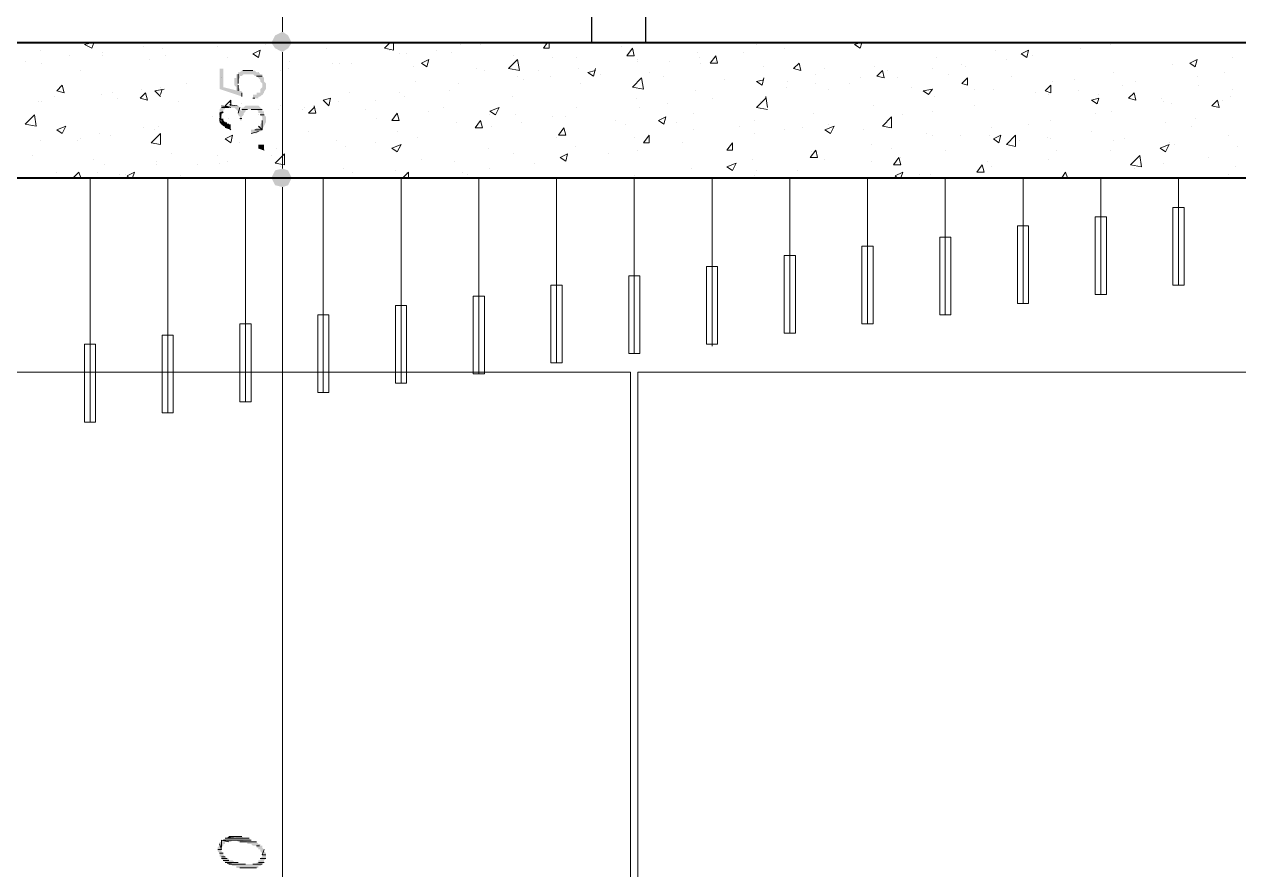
# Model space of a CAD drawing. Header units: millimetres. Extents: x 182 to 575, y -105 to 95.
# Drawn here: x 287.187 to 290.311, y 71.578 to 73.754 of the extents above; entities that cross this region are included whole.
import ezdxf

# ---------------------------------------------------------------- set-up
doc = ezdxf.new("R2010")
doc.units = ezdxf.units.MM
doc.header["$MEASUREMENT"] = 0
doc.layers.add('PDF_Geometry', color=7, linetype='Continuous')
doc.layers.add('PDF_Solid Fills', color=7, linetype='Continuous')

msp = doc.modelspace()

# ---------------------------------------------------------------- hatches: boundary and pattern name
at = {"layer": 'PDF_Solid Fills', "transparency": 33554559}
for points in [[(287.8326, 73.692), (287.8516, 73.6824), (287.8659, 73.692), (287.8754, 73.7062), (287.8659, 73.7253), (287.8516, 73.7348), (287.8326, 73.7253), (287.8231, 73.7062)], [(287.7326, 73.5836), (287.6992, 73.592), (287.6992, 73.6396), (287.6897, 73.6396), (287.6897, 73.5872), (287.7469, 73.5681), (287.7469, 73.5824), (287.7421, 73.5824), (287.7421, 73.5872), (287.7373, 73.592), (287.7373, 73.611), (287.7421, 73.6158), (287.7421, 73.6205), (287.7469, 73.6205), (287.7516, 73.6253), (287.7754, 73.6253), (287.7802, 73.6205), (287.785, 73.6205), (287.7897, 73.6158), (287.7945, 73.611), (287.7945, 73.6062), (287.7993, 73.6015), (287.7993, 73.592), (287.7945, 73.5872), (287.7945, 73.5777), (287.785, 73.5777), (287.785, 73.5729), (287.7754, 73.5729), (287.7754, 73.5634), (287.7897, 73.5634), (287.7897, 73.567), (287.7945, 73.5681), (287.7993, 73.5729), (287.804, 73.5777), (287.804, 73.5801), (287.8088, 73.5872), (287.8088, 73.6015), (287.804, 73.6062), (287.804, 73.6158), (287.7993, 73.6205), (287.7993, 73.6253), (287.7945, 73.6253), (287.7897, 73.6301), (287.785, 73.6301), (287.7802, 73.6348), (287.7469, 73.6348), (287.7421, 73.6301), (287.7373, 73.6301), (287.7373, 73.6253), (287.7326, 73.6253), (287.7326, 73.6158), (287.7278, 73.6158), (287.7278, 73.5967), (287.7326, 73.592)], [(287.7516, 73.5237), (287.7564, 73.5301), (287.7564, 73.5332), (287.7612, 73.5348), (287.7802, 73.5348), (287.7866, 73.5332), (287.7897, 73.5301), (287.7897, 73.5253), (287.7945, 73.5253), (287.7945, 73.5205), (287.7993, 73.5158), (287.7993, 73.5015), (287.7945, 73.4967), (287.7945, 73.492), (287.7897, 73.492), (287.7897, 73.4872), (287.785, 73.4872), (287.7802, 73.4824), (287.7707, 73.4824), (287.7707, 73.4729), (287.785, 73.4729), (287.7885, 73.4765), (287.7945, 73.4777), (287.7945, 73.4808), (287.7993, 73.4824), (287.804, 73.492), (287.8088, 73.5015), (287.8088, 73.5158), (287.804, 73.5205), (287.804, 73.5301), (287.7993, 73.5301), (287.7993, 73.5348), (287.7945, 73.5396), (287.7897, 73.5443), (287.7564, 73.5443), (287.7516, 73.5396), (287.7469, 73.5396), (287.7469, 73.5301), (287.7421, 73.5348), (287.7421, 73.5396), (287.7373, 73.5443), (287.6945, 73.5443), (287.6945, 73.5396), (287.6897, 73.5348), (287.6897, 73.5253), (287.6992, 73.5301), (287.6992, 73.5348), (287.704, 73.5348), (287.704, 73.5396), (287.7278, 73.5396), (287.7373, 73.5301), (287.7373, 73.5205), (287.7421, 73.5158), (287.7421, 73.5062), (287.7469, 73.5062), (287.7469, 73.5158), (287.7516, 73.5205)], [(287.7897, 73.4348), (287.804, 73.4301), (287.804, 73.4443), (287.7897, 73.4443)], [(287.8326, 73.3396), (287.8516, 73.3348), (287.8659, 73.3396), (287.8754, 73.3586), (287.8659, 73.3777), (287.8516, 73.3824), (287.8326, 73.3777), (287.8231, 73.3586)], [(287.6945, 71.6253), (287.6945, 71.6348), (287.6992, 71.6396), (287.6992, 71.6443), (287.704, 71.6443), (287.704, 71.6491), (287.7183, 71.6491), (287.7231, 71.6539), (287.7707, 71.6539), (287.7659, 71.6586), (287.7516, 71.6586), (287.7469, 71.6634), (287.7088, 71.6586), (287.704, 71.6586), (287.6992, 71.6539), (287.6945, 71.6539), (287.6945, 71.6491), (287.6897, 71.6491), (287.6897, 71.6396), (287.685, 71.6348), (287.685, 71.6253), (287.6897, 71.6205), (287.6897, 71.611), (287.6945, 71.611), (287.6945, 71.6062), (287.6992, 71.6015), (287.704, 71.5967), (287.7278, 71.5967), (287.7231, 71.6015), (287.7135, 71.6015), (287.7135, 71.6062), (287.7088, 71.6062), (287.704, 71.611), (287.6992, 71.6158), (287.6992, 71.6205)], [(287.8088, 71.6205), (287.804, 71.6253), (287.804, 71.6301), (287.7993, 71.6348), (287.7993, 71.6396), (287.7945, 71.6396), (287.7945, 71.6443), (287.7897, 71.6443), (287.785, 71.6491), (287.7802, 71.6491), (287.7326, 71.6539), (287.7373, 71.6491), (287.7612, 71.6491), (287.7612, 71.6443), (287.7707, 71.6443), (287.7754, 71.6396), (287.785, 71.6396), (287.785, 71.6348), (287.7897, 71.6348), (287.7897, 71.6301), (287.7945, 71.6301), (287.7945, 71.6253), (287.7993, 71.6205), (287.7993, 71.611), (287.7945, 71.6062), (287.7945, 71.6015), (287.7897, 71.6015), (287.7897, 71.5967), (287.785, 71.5967), (287.785, 71.592), (287.7183, 71.592), (287.7231, 71.5872), (287.7326, 71.5872), (287.7326, 71.5824), (287.7897, 71.5824), (287.7897, 71.5872), (287.7945, 71.5872), (287.7993, 71.592), (287.804, 71.5967), (287.804, 71.6015), (287.8088, 71.6062)]]:
    msp.add_hatch(color=256, dxfattribs=at).paths.add_polyline_path(points)
h = msp.add_hatch(color=256, dxfattribs=at)
h.paths.add_polyline_path([(287.7421, 73.6301), (287.7897, 73.6301), (287.7421, 73.6301)], flags=0)
h.paths.add_polyline_path([(287.7897, 73.6301), (287.7421, 73.6301), (287.7897, 73.6301)], flags=0)
h.paths.add_polyline_path([(287.7373, 73.6301), (287.7945, 73.6253), (287.7373, 73.6301)], flags=0)
h = msp.add_hatch(color=256, dxfattribs=at)
h.paths.add_polyline_path([(287.7278, 73.6062), (287.7278, 73.6015), (287.7278, 73.6062)], flags=0)
h.paths.add_polyline_path([(287.7278, 73.5967), (287.7278, 73.611), (287.7278, 73.5967)], flags=0)
h.paths.add_polyline_path([(287.7326, 73.592), (287.7326, 73.6158), (287.7326, 73.592)], flags=0)
h = msp.add_hatch(color=256, dxfattribs=at)
h.paths.add_polyline_path([(287.6897, 73.5158), (287.6897, 73.5015), (287.6945, 73.4967)])
h.paths.add_polyline_path([(287.7183, 73.4824), (287.7183, 73.4967), (287.7088, 73.4967), (287.7088, 73.5015), (287.704, 73.5015), (287.6992, 73.5062), (287.6992, 73.511), (287.6945, 73.511), (287.6945, 73.4967), (287.6992, 73.492), (287.704, 73.4896), (287.704, 73.4872)])

# ---------------------------------------------------------------- linework, layer by layer
at = {"layer": 'PDF_Geometry', "lineweight": 25}
msp.add_lwpolyline([(288.785, 76.6062), (288.785, 73.7062), (288.6469, 73.7062), (288.6469, 76.6062)], dxfattribs=at)
at = {"layer": 'PDF_Geometry', "lineweight": 13}
for points in [[(287.8516, 73.7348), (287.8516, 73.7586), (287.8516, 76.3586), (287.8516, 76.3824)], [(287.8516, 73.3824), (287.8516, 73.4062), (287.8516, 73.6586), (287.8516, 73.6824)], [(287.7635, 73.6348), (287.7612, 73.6348), (287.7659, 73.6348), (287.7492, 73.6348)], [(287.7754, 73.6348), (287.7516, 73.6348), (287.7754, 73.6348)], [(287.7564, 73.6348), (287.7707, 73.6348), (287.7564, 73.6348)], [(287.7373, 73.611), (287.7373, 73.6253), (287.7373, 73.611)], [(287.785, 73.6205), (287.7993, 73.6205), (287.785, 73.6205)], [(287.7993, 73.6205), (287.785, 73.6205), (287.7993, 73.6205)], [(287.7183, 73.5396), (287.6945, 73.5443), (287.7183, 73.5396)], [(287.6945, 73.5396), (287.7135, 73.5396), (287.6945, 73.5396)], [(287.7159, 73.5539), (287.7183, 73.5515), (287.7183, 73.5491), (287.7183, 73.5491), (287.7159, 73.5467), (287.735, 73.5443)], [(287.7373, 73.5253), (287.7421, 73.5396), (287.7373, 73.5253)], [(287.6897, 73.5253), (287.6945, 73.5253), (287.6897, 73.5253)], [(287.6945, 73.5205), (287.6897, 73.5205), (287.6945, 73.5205)], [(287.7469, 73.511), (287.7421, 73.511), (287.7469, 73.511)], [(287.7945, 73.5205), (287.804, 73.5205), (287.7945, 73.5205)], [(287.7135, 73.4967), (287.6945, 73.4967), (287.7135, 73.4967)], [(287.7993, 73.4824), (287.7802, 73.4824), (287.7993, 73.4824)], [(287.804, 73.4301), (287.7897, 73.4348), (287.804, 73.4301)], [(280.704, 73.3586), (293.1516, 73.3586)], [(287.3564, 73.3586), (287.3564, 72.7301)], [(287.5564, 73.3586), (287.5564, 72.7539)], [(287.7564, 73.3586), (287.7564, 72.7824)], [(287.9802, 73.3586), (287.7612, 73.3586), (288.0802, 73.3586)], [(287.9564, 73.3586), (287.9564, 72.8062)], [(288.1564, 73.3586), (288.1564, 72.8301)], [(288.3564, 73.3586), (288.3564, 72.8539)], [(288.5564, 73.3586), (288.5564, 72.8824)], [(288.7564, 73.3586), (288.7564, 72.9062)], [(288.9564, 73.3586), (288.9564, 72.9253)], [(289.1564, 73.3586), (289.1564, 72.9586)], [(289.3564, 73.3586), (289.3564, 72.9824)], [(289.5564, 73.3586), (289.5564, 73.0062)], [(289.7564, 73.3586), (289.7564, 73.0348)], [(289.9564, 73.3586), (289.9564, 73.0586)], [(290.1564, 73.3586), (290.1564, 73.0824)], [(287.8516, 69.6824), (287.8516, 69.7062), (287.8516, 73.3062), (287.8516, 73.3348)], [(287.7302, 71.6634), (287.7278, 71.6634), (287.7278, 71.6634), (287.7326, 71.6634), (287.7112, 71.661)], [(287.7469, 71.6634), (287.7135, 71.6634), (287.7469, 71.6634)], [(287.685, 71.6301), (287.6945, 71.6301), (287.685, 71.6301)], [(287.7135, 71.6491), (287.6945, 71.6539), (287.7135, 71.6491)], [(287.6945, 71.6348), (287.6945, 71.6539), (287.6945, 71.6348)], [(287.6992, 71.6539), (287.7707, 71.6539), (287.6992, 71.6539)], [(287.7659, 71.6586), (287.704, 71.6586), (287.7659, 71.6586)], [(287.7564, 71.6586), (287.7088, 71.6586), (287.7564, 71.6586)], [(287.7802, 71.6491), (287.7421, 71.6491), (287.7802, 71.6491)], [(287.7421, 71.6491), (287.7802, 71.6491), (287.7421, 71.6491)], [(287.785, 71.6396), (287.7873, 71.6396), (287.7921, 71.6396)], [(287.6897, 71.6205), (287.6992, 71.6205), (287.6897, 71.6205)], [(287.704, 71.611), (287.6945, 71.611), (287.704, 71.611)], [(287.6945, 71.6062), (287.7088, 71.6062), (287.6945, 71.6062)], [(287.7088, 71.6062), (287.6945, 71.6062), (287.7088, 71.6062)], [(287.6992, 71.6015), (287.7135, 71.6015), (287.6992, 71.6015)], [(287.7945, 71.6062), (287.8088, 71.6062), (287.7945, 71.6062)], [(287.704, 71.5967), (287.7278, 71.5967), (287.704, 71.5967)], [(287.7278, 71.5967), (287.704, 71.5967), (287.7278, 71.5967)], [(287.7445, 71.592), (287.7254, 71.592), (287.7088, 71.5943)], [(287.785, 71.5824), (287.7421, 71.5824), (287.785, 71.5824)], [(287.7421, 71.5824), (287.785, 71.5824), (287.7421, 71.5824)], [(287.7635, 71.5824), (287.7659, 71.5824), (287.754, 71.5824)], [(287.7707, 71.5824), (287.7564, 71.5824), (287.7707, 71.5824)], [(287.7564, 71.5824), (287.7707, 71.5824), (287.7564, 71.5824)], [(287.7993, 71.592), (287.7754, 71.592), (287.7993, 71.592)], [(287.7754, 71.592), (287.7993, 71.592), (287.7754, 71.592)], [(287.804, 71.5967), (287.7897, 71.5967), (287.804, 71.5967)], [(287.7897, 71.5967), (287.804, 71.5967), (287.7897, 71.5967)]]:
    msp.add_lwpolyline(points, dxfattribs=at)
at = {"layer": 'PDF_Geometry', "lineweight": 40}
for points in [[(292.9516, 73.3586), (293.404, 73.3586), (293.404, 73.7062), (280.6802, 73.7062), (280.304, 73.7062), (280.304, 73.3586), (280.6802, 73.3586), (280.7516, 73.3586)], [(281.4802, 73.3586), (292.2278, 73.3586)]]:
    msp.add_lwpolyline(points, dxfattribs=at)
at = {"layer": 'PDF_Geometry', "lineweight": 0}
for points in [[(287.3659, 73.7062), (287.3612, 73.692), (287.3421, 73.7015), (287.3612, 73.7062)], [(287.4945, 73.6967), (287.4945, 73.6967)], [(287.5421, 73.692), (287.5421, 73.692)], [(287.5659, 73.7062), (287.5659, 73.7062)], [(287.6469, 73.7062), (287.6469, 73.7062)], [(287.685, 73.6967), (287.685, 73.6967)], [(287.8088, 73.7015), (287.8088, 73.7015)], [(287.9659, 73.692), (287.9659, 73.692)], [(288.1373, 73.7062), (288.1373, 73.6872), (288.1135, 73.692), (288.1278, 73.7062)], [(288.3088, 73.7015), (288.3088, 73.7015)], [(288.3612, 73.7015), (288.3612, 73.7015)], [(288.5373, 73.7062), (288.5373, 73.692), (288.5231, 73.692), (288.5326, 73.7062)], [(288.7231, 73.6967), (288.7231, 73.6967)], [(289.0707, 73.7015), (289.0707, 73.7015)], [(289.1421, 73.692), (289.1421, 73.692)], [(289.3421, 73.7062), (289.3373, 73.692), (289.3231, 73.7015), (289.3373, 73.7062)], [(289.8373, 73.7062), (289.8373, 73.7062)], [(289.904, 73.692), (289.904, 73.692)], [(289.9564, 73.7062), (289.9564, 73.7062)], [(289.9802, 73.7015), (289.9802, 73.7015)], [(287.2278, 73.6872), (287.2278, 73.6872)], [(287.304, 73.6729), (287.304, 73.6729)], [(287.3897, 73.6824), (287.3897, 73.6824)], [(287.3897, 73.6729), (287.3897, 73.6729)], [(287.5088, 73.6634), (287.5088, 73.6634)], [(287.5516, 73.6729), (287.5516, 73.6729)], [(287.7088, 73.6681), (287.7088, 73.6681)], [(288.1278, 73.6872), (288.1278, 73.6872)], [(288.1516, 73.6777), (288.1516, 73.6777)], [(288.1707, 73.6777), (288.1707, 73.6777)], [(288.2469, 73.6872), (288.2469, 73.6872)], [(288.285, 73.6824), (288.285, 73.6824)], [(288.4469, 73.6729), (288.4469, 73.6729)], [(288.5469, 73.6681), (288.5469, 73.6681)], [(288.6088, 73.6681), (288.6088, 73.6681)], [(288.7659, 73.6634), (288.7659, 73.6634)], [(288.9183, 73.6824), (288.9183, 73.6824)], [(288.9231, 73.6681), (288.9231, 73.6681)], [(289.0373, 73.6824), (289.0373, 73.6824)], [(289.5326, 73.6681), (289.5326, 73.6681)], [(289.685, 73.6872), (289.685, 73.6872)], [(289.7135, 73.6634), (289.7135, 73.6634)], [(289.7802, 73.6729), (289.7802, 73.6729)], [(290.2945, 73.6681), (290.2945, 73.6681)], [(287.1897, 73.6586), (287.1897, 73.6586)], [(287.2326, 73.6539), (287.2326, 73.6539)], [(287.3326, 73.6348), (287.3326, 73.6348)], [(287.7897, 73.6301), (287.7897, 73.6301)], [(287.8469, 73.6348), (287.8469, 73.6348)], [(287.8659, 73.6396), (287.8659, 73.6396)], [(287.8707, 73.6586), (287.8707, 73.6586)], [(287.9802, 73.6539), (287.9802, 73.6539)], [(287.9993, 73.6539), (287.9993, 73.6539)], [(288.0278, 73.6539), (288.0278, 73.6539)], [(288.1897, 73.6443), (288.1897, 73.6443)], [(288.3516, 73.6396), (288.3516, 73.6396)], [(288.3707, 73.6348), (288.3707, 73.6348)], [(288.5088, 73.6348), (288.5088, 73.6348)], [(288.6135, 73.6396), (288.6135, 73.6396)], [(288.6564, 73.6396), (288.6516, 73.6205), (288.6373, 73.6301), (288.6564, 73.6348)], [(288.6564, 73.6348), (288.6564, 73.6348)], [(288.7659, 73.6586), (288.7659, 73.6586)], [(288.7945, 73.6301), (288.7945, 73.6301)], [(288.8469, 73.6586), (288.8469, 73.6586)], [(288.9278, 73.6539), (288.9278, 73.6539)], [(288.9659, 73.6586), (288.9659, 73.6586)], [(289.0897, 73.6443), (289.0897, 73.6443)], [(289.2469, 73.6396), (289.2469, 73.6396)], [(289.3754, 73.6443), (289.3754, 73.6443)], [(289.4088, 73.6348), (289.4088, 73.6348)], [(289.5231, 73.6396), (289.5231, 73.6396)], [(289.5993, 73.6491), (289.5993, 73.6491)], [(289.6088, 73.6443), (289.6088, 73.6443)], [(289.9897, 73.6301), (289.9897, 73.6301)], [(290.1421, 73.6491), (290.1421, 73.6491)], [(290.2754, 73.6301), (290.2754, 73.6301)], [(287.604, 73.6015), (287.604, 73.6015)], [(287.6945, 73.6158), (287.6945, 73.6158)], [(288.1945, 73.6062), (288.1945, 73.6062)], [(288.304, 73.6015), (288.304, 73.6015)], [(288.4564, 73.6205), (288.4564, 73.6205)], [(288.4707, 73.611), (288.4707, 73.611)], [(288.5421, 73.6205), (288.5421, 73.6205)], [(288.6183, 73.6015), (288.6183, 73.6015)], [(288.6707, 73.6253), (288.6707, 73.6253)], [(288.8326, 73.6205), (288.8326, 73.6205)], [(288.9897, 73.611), (288.9897, 73.611)], [(289.0897, 73.6158), (289.085, 73.5967), (289.0707, 73.6062), (289.0897, 73.611)], [(289.0707, 73.6062), (289.0707, 73.6062)], [(289.1516, 73.6062), (289.1516, 73.6062)], [(289.2231, 73.6253), (289.2231, 73.6253)], [(289.2231, 73.6015), (289.2231, 73.6015)], [(289.3088, 73.6015), (289.3088, 73.6015)], [(289.3373, 73.6158), (289.3373, 73.6158)], [(289.4326, 73.6158), (289.4326, 73.6158)], [(289.5659, 73.6253), (289.5659, 73.6253)], [(289.7278, 73.6205), (289.7278, 73.6205)], [(289.8326, 73.6062), (289.8326, 73.6062)], [(289.8897, 73.611), (289.8897, 73.611)], [(290.0469, 73.6062), (290.0469, 73.6062)], [(290.204, 73.6205), (290.204, 73.6205)], [(287.2659, 73.5681), (287.2659, 73.5681)], [(287.385, 73.5729), (287.385, 73.5729)], [(287.4135, 73.5777), (287.4135, 73.5777)], [(287.4897, 73.5872), (287.4897, 73.5872)], [(287.5373, 73.5681), (287.5231, 73.5824), (287.5469, 73.5872)], [(287.5373, 73.592), (287.5373, 73.592)], [(287.5373, 73.5729), (287.5421, 73.5872)], [(288.0231, 73.5777), (288.0231, 73.5777)], [(288.1516, 73.5777), (288.1516, 73.5777)], [(288.1659, 73.5681), (288.1659, 73.5681)], [(288.2802, 73.5824), (288.2802, 73.5824)], [(288.4421, 73.5681), (288.4421, 73.5681)], [(288.9135, 73.5824), (288.9135, 73.5824)], [(289.0993, 73.5396), (289.0945, 73.5681)], [(289.1469, 73.592), (289.1469, 73.592)], [(289.2564, 73.5872), (289.2564, 73.5872)], [(289.4707, 73.592), (289.4707, 73.592)], [(289.5278, 73.5681), (289.5278, 73.5681)], [(289.6326, 73.5872), (289.6326, 73.5872)], [(289.6802, 73.5872), (289.6802, 73.5872)], [(289.7897, 73.5777), (289.7897, 73.5777)], [(289.8231, 73.5729), (289.8231, 73.5729)], [(289.8993, 73.5824), (289.8993, 73.5824)], [(289.9516, 73.5729), (289.9516, 73.5729)], [(290.0135, 73.5967), (290.0135, 73.5967)], [(290.2088, 73.5967), (290.2088, 73.5967)], [(290.2897, 73.5681), (290.2897, 73.5681)], [(290.2945, 73.5872), (290.2945, 73.5872)], [(287.2231, 73.5539), (287.2231, 73.5539)], [(287.2326, 73.5539), (287.2326, 73.5539)], [(287.4278, 73.5634), (287.4278, 73.5634)], [(287.585, 73.5539), (287.585, 73.5539)], [(287.7183, 73.5396), (287.704, 73.5443), (287.7183, 73.5586), (287.7183, 73.5443)], [(287.7469, 73.5491), (287.7469, 73.5491)], [(287.8421, 73.5348), (287.8421, 73.5348)], [(287.8469, 73.5443), (287.8469, 73.5443)], [(287.904, 73.5348), (287.904, 73.5348)], [(287.9088, 73.5396), (287.9088, 73.5396)], [(287.9326, 73.5443), (287.9373, 73.5253), (287.9183, 73.5253), (287.9326, 73.5396)], [(287.9945, 73.5539), (287.9945, 73.5539)], [(288.0659, 73.5348), (288.0659, 73.5348)], [(288.0897, 73.5586), (288.0897, 73.5586)], [(288.2659, 73.5396), (288.2659, 73.5396)], [(288.6088, 73.5396), (288.6088, 73.5396)], [(288.7612, 73.5634), (288.7612, 73.5634)], [(288.7707, 73.5396), (288.7707, 73.5396)], [(288.8421, 73.5491), (288.8421, 73.5491)], [(288.9564, 73.5634), (288.9564, 73.5634)], [(289.0993, 73.5348), (289.0707, 73.5396), (289.0945, 73.5634)], [(289.0802, 73.5539), (289.0802, 73.5539)], [(289.3707, 73.5443), (289.3707, 73.5443)], [(289.6326, 73.5443), (289.6326, 73.5443)], [(290.1135, 73.5634), (290.1135, 73.5634)], [(290.1183, 73.5539), (290.1183, 73.5539)], [(290.1373, 73.5491), (290.1373, 73.5491)], [(290.2707, 73.5586), (290.2707, 73.5586)], [(287.6707, 73.5158), (287.6707, 73.5158)], [(287.6897, 73.5158), (287.6897, 73.5158)], [(287.7135, 73.511), (287.7135, 73.511)], [(287.7897, 73.5205), (287.7897, 73.5205)], [(288.0945, 73.511), (288.0945, 73.511)], [(288.2278, 73.5301), (288.2278, 73.5301)], [(288.385, 73.5205), (288.385, 73.5205)], [(288.4516, 73.5205), (288.4516, 73.5205)], [(288.5469, 73.5158), (288.5469, 73.5158)], [(288.5802, 73.5158), (288.5802, 73.5158)], [(288.7088, 73.5062), (288.7088, 73.5062)], [(288.9088, 73.5253), (288.9088, 73.5253)], [(289.0659, 73.5062), (289.0659, 73.5062)], [(289.2183, 73.5253), (289.2183, 73.5253)], [(289.4469, 73.5205), (289.4469, 73.5205)], [(289.5231, 73.5301), (289.5231, 73.5301)], [(289.8278, 73.5062), (289.8278, 73.5062)], [(289.9421, 73.5253), (289.9421, 73.5253)], [(289.985, 73.5301), (289.985, 73.5301)], [(290.1992, 73.511), (290.1992, 73.511)], [(287.3802, 73.4729), (287.3802, 73.4729)], [(287.4945, 73.4872), (287.4945, 73.4872)], [(287.5231, 73.4824), (287.5231, 73.4824)], [(287.5326, 73.492), (287.5326, 73.492)], [(287.9183, 73.4777), (287.9183, 73.4777)], [(288.1469, 73.4777), (288.1469, 73.4777)], [(288.2993, 73.5015), (288.2993, 73.5015)], [(288.3897, 73.492), (288.3897, 73.492)], [(288.4659, 73.5015), (288.4659, 73.5015)], [(288.7326, 73.4967), (288.7326, 73.4967)], [(288.8659, 73.5015), (288.8659, 73.5015)], [(288.9088, 73.4824), (288.9088, 73.4824)], [(289.0278, 73.492), (289.0278, 73.492)], [(289.0659, 73.4729), (289.0659, 73.4729)], [(289.1421, 73.4824), (289.1421, 73.4824)], [(289.1897, 73.4872), (289.1897, 73.4872)], [(289.2564, 73.4967), (289.2564, 73.4967)], [(289.3469, 73.4824), (289.3469, 73.4824)], [(289.5088, 73.4729), (289.5088, 73.4729)], [(289.6754, 73.4872), (289.6754, 73.4872)], [(289.7707, 73.4967), (289.7707, 73.4967)], [(289.9326, 73.4777), (289.9326, 73.4777)], [(290.1231, 73.5015), (290.1231, 73.5015)], [(290.1897, 73.492), (290.1897, 73.492)], [(287.2278, 73.4539), (287.2278, 73.4539)], [(287.3231, 73.4539), (287.3231, 73.4539)], [(287.3326, 73.4586), (287.3326, 73.4586)], [(287.4088, 73.4681), (287.4088, 73.4681)], [(287.7421, 73.4491), (287.7421, 73.4491)], [(287.9897, 73.4539), (287.9897, 73.4539)], [(288.0897, 73.4491), (288.0897, 73.4491)], [(288.1992, 73.4634), (288.1992, 73.4634)], [(288.5564, 73.4634), (288.5564, 73.4634)], [(288.7564, 73.4634), (288.7564, 73.4634)], [(288.8802, 73.4491), (288.8802, 73.4491)], [(289.3659, 73.4443), (289.3659, 73.4443)], [(289.5231, 73.4681), (289.5231, 73.4681)], [(289.5945, 73.4681), (289.5945, 73.4681)], [(289.6707, 73.4681), (289.6707, 73.4681)], [(289.7469, 73.4539), (289.7469, 73.4539)], [(289.8183, 73.4634), (289.8183, 73.4634)], [(289.8278, 73.4586), (289.8278, 73.4586)], [(289.9897, 73.4539), (289.9897, 73.4539)], [(290.0183, 73.4586), (290.0183, 73.4586)], [(290.1326, 73.4491), (290.1326, 73.4491)], [(290.1469, 73.4443), (290.1469, 73.4443)], [(290.285, 73.4681), (290.285, 73.4681)], [(287.2088, 73.4158), (287.2088, 73.4158)], [(287.5659, 73.4205), (287.5659, 73.4205)], [(287.685, 73.4158), (287.685, 73.4158)], [(287.8231, 73.4158), (287.8231, 73.4158)], [(287.8373, 73.4348), (287.8373, 73.4348)], [(288.0135, 73.4396), (288.0135, 73.4396)], [(288.3802, 73.4348), (288.3802, 73.4348)], [(288.4469, 73.4205), (288.4469, 73.4205)], [(288.604, 73.4396), (288.604, 73.4396)], [(288.6897, 73.4205), (288.6897, 73.4205)], [(288.7659, 73.4301), (288.7659, 73.4301)], [(289.2135, 73.4253), (289.2135, 73.4253)], [(289.4183, 73.4348), (289.4183, 73.4348)], [(289.4421, 73.411), (289.4421, 73.411)], [(289.5564, 73.4301), (289.5564, 73.4301)], [(289.8421, 73.4301), (289.8421, 73.4301)], [(289.9802, 73.4301), (289.9802, 73.4301)], [(290.2326, 73.411), (290.2326, 73.411)], [(290.3088, 73.4396), (290.3088, 73.4396)], [(287.3659, 73.4062), (287.3659, 73.4062)], [(287.3945, 73.392), (287.3945, 73.392)], [(287.5278, 73.4015), (287.5278, 73.4015)], [(287.5278, 73.392), (287.5278, 73.392)], [(287.6326, 73.392), (287.6326, 73.392)], [(287.6897, 73.3967), (287.6897, 73.3967)], [(287.7088, 73.4015), (287.7088, 73.4015)], [(287.8469, 73.3872), (287.8469, 73.3872)], [(288.0088, 73.3824), (288.0088, 73.3824)], [(288.2088, 73.4062), (288.2088, 73.4062)], [(288.2945, 73.4015), (288.2945, 73.4015)], [(288.385, 73.3824), (288.385, 73.3824)], [(288.4992, 73.3967), (288.4992, 73.3967)], [(288.904, 73.3824), (288.904, 73.3824)], [(289.0612, 73.4062), (289.0612, 73.4062)], [(289.2469, 73.4062), (289.2469, 73.4062)], [(289.3659, 73.4015), (289.3659, 73.4015)], [(289.6659, 73.4015), (289.6659, 73.4015)], [(289.6754, 73.3872), (289.6754, 73.3872)], [(289.8231, 73.4062), (289.8231, 73.4062)], [(290.0421, 73.3824), (290.0421, 73.3824)], [(290.1183, 73.3967), (290.1183, 73.3967)], [(290.304, 73.3872), (290.304, 73.3872)], [(287.2183, 73.3586), (287.2183, 73.3586)], [(287.2707, 73.3729), (287.2707, 73.3729)], [(287.3135, 73.3586), (287.3278, 73.3729), (287.3326, 73.3586)], [(287.3754, 73.3729), (287.3754, 73.3729)], [(287.4326, 73.3681), (287.4326, 73.3681)], [(287.4469, 73.3681), (287.4469, 73.3681)], [(287.4564, 73.3586), (287.4516, 73.3634), (287.4707, 73.3729), (287.4659, 73.3586)], [(287.5897, 73.3634), (287.5897, 73.3634)], [(288.0326, 73.3729), (288.0326, 73.3729)], [(288.1421, 73.3777), (288.1421, 73.3777)], [(288.1612, 73.3586), (288.1754, 73.3729), (288.1754, 73.3586)], [(288.1707, 73.3729), (288.1707, 73.3729)], [(288.3135, 73.3729), (288.3135, 73.3729)], [(288.3278, 73.3681), (288.3278, 73.3681)], [(288.4897, 73.3586), (288.4897, 73.3586)], [(288.7564, 73.3634), (288.7564, 73.3634)], [(289.0659, 73.3634), (289.0659, 73.3634)], [(289.0707, 73.3777), (289.0707, 73.3777)], [(289.1754, 73.3777), (289.1754, 73.3777)], [(289.4326, 73.3586), (289.4278, 73.3634), (289.4469, 73.3729), (289.4421, 73.3586)], [(289.4897, 73.3681), (289.4897, 73.3681)], [(289.5183, 73.3681), (289.5183, 73.3681)], [(289.8564, 73.3586), (289.8659, 73.3729), (289.8707, 73.3586)], [(289.8564, 73.3586), (289.8564, 73.3586)], [(290.285, 73.3681), (290.285, 73.3681)]]:
    msp.add_lwpolyline(points, dxfattribs=at)
at = {"layer": 'PDF_Geometry', "lineweight": 13}
for points in [[(287.7612, 73.7062), (288.1421, 73.7062)], [(287.7373, 73.6015), (287.7373, 73.6253), (287.7373, 73.6015)], [(287.7373, 73.5967), (287.7373, 73.5824), (287.7373, 73.5967)], [(287.7469, 73.5777), (287.7469, 73.5681), (287.7469, 73.5777)], [(287.7993, 73.5729), (287.7993, 73.5729), (287.7993, 73.5729)], [(287.7612, 73.5348), (287.7469, 73.5348), (287.7612, 73.5348)], [(287.7993, 73.5348), (287.7707, 73.5348), (287.7993, 73.5348)], [(287.7802, 73.5634), (287.7754, 73.5634), (287.7802, 73.5634)], [(287.7802, 73.5348), (287.7993, 73.5348), (287.7802, 73.5348)], [(287.6897, 73.511), (287.6945, 73.4967), (287.6897, 73.511)], [(287.6897, 73.5062), (287.6945, 73.4967), (287.6897, 73.5062)], [(287.6992, 73.5062), (287.6945, 73.4967), (287.6992, 73.5062)], [(287.7993, 73.5062), (287.7993, 73.4824), (287.7993, 73.5062)], [(287.704, 73.5015), (287.6945, 73.4967), (287.704, 73.5015)], [(287.6945, 73.4967), (287.6945, 73.4967), (287.6945, 73.4967)], [(287.7135, 73.4872), (287.7183, 73.4824), (287.7135, 73.4872)], [(287.7897, 73.4777), (287.7707, 73.4729), (287.7897, 73.4777)], [(287.7897, 73.492), (287.7993, 73.4824), (287.7897, 73.492)], [(289.9421, 73.2586), (289.9564, 73.2586), (289.9564, 73.0586), (289.9421, 73.0586)], [(289.9707, 73.2586), (289.9564, 73.2586), (289.9564, 73.0586), (289.9707, 73.0586)], [(290.1421, 73.2824), (290.1564, 73.2824), (290.1564, 73.0824), (290.1421, 73.0824)], [(290.1707, 73.2824), (290.1564, 73.2824), (290.1564, 73.0824), (290.1707, 73.0824)], [(289.7421, 73.2348), (289.7564, 73.2348), (289.7564, 73.0348), (289.7421, 73.0348)], [(289.7707, 73.2348), (289.7564, 73.2348), (289.7564, 73.0348), (289.7707, 73.0348)], [(289.5421, 73.2062), (289.5564, 73.2062), (289.5564, 73.0062), (289.5421, 73.0062)], [(289.5707, 73.2062), (289.5564, 73.2062), (289.5564, 73.0062), (289.5707, 73.0062)], [(289.3421, 73.1824), (289.3564, 73.1824), (289.3564, 72.9824), (289.3421, 72.9824)], [(289.3707, 73.1824), (289.3564, 73.1824), (289.3564, 72.9824), (289.3707, 72.9824)], [(288.9421, 73.1301), (288.9564, 73.1301), (288.9564, 72.9301), (288.9421, 72.9301)], [(288.9707, 73.1301), (288.9564, 73.1301), (288.9564, 72.9301), (288.9707, 72.9301)], [(289.1421, 73.1586), (289.1564, 73.1586), (289.1564, 72.9586), (289.1421, 72.9586)], [(289.1707, 73.1586), (289.1564, 73.1586), (289.1564, 72.9586), (289.1707, 72.9586)], [(288.7421, 73.1062), (288.7564, 73.1062), (288.7564, 72.9062), (288.7421, 72.9062)], [(288.7707, 73.1062), (288.7564, 73.1062), (288.7564, 72.9062), (288.7707, 72.9062)], [(288.5421, 73.0824), (288.5564, 73.0824), (288.5564, 72.8824), (288.5421, 72.8824)], [(288.5707, 73.0824), (288.5564, 73.0824), (288.5564, 72.8824), (288.5707, 72.8824)], [(288.3421, 73.0539), (288.3564, 73.0539), (288.3564, 72.8539), (288.3421, 72.8539)], [(288.3707, 73.0539), (288.3564, 73.0539), (288.3564, 72.8539), (288.3707, 72.8539)], [(287.9421, 73.0062), (287.9564, 73.0062), (287.9564, 72.8062), (287.9421, 72.8062)], [(287.9707, 73.0062), (287.9564, 73.0062), (287.9564, 72.8062), (287.9707, 72.8062)], [(288.1421, 73.0301), (288.1564, 73.0301), (288.1564, 72.8301), (288.1421, 72.8301)], [(288.1707, 73.0301), (288.1564, 73.0301), (288.1564, 72.8301), (288.1707, 72.8301)], [(287.7421, 72.9824), (287.7564, 72.9824), (287.7564, 72.7824), (287.7421, 72.7824)], [(287.7707, 72.9824), (287.7564, 72.9824), (287.7564, 72.7824), (287.7707, 72.7824)], [(287.5421, 72.9539), (287.5564, 72.9539), (287.5564, 72.7539), (287.5421, 72.7539)], [(287.5707, 72.9539), (287.5564, 72.9539), (287.5564, 72.7539), (287.5707, 72.7539)], [(287.3421, 72.9301), (287.3564, 72.9301), (287.3564, 72.7301), (287.3421, 72.7301)], [(287.3707, 72.9301), (287.3564, 72.9301), (287.3564, 72.7301), (287.3707, 72.7301)], [(287.6897, 71.6443), (287.6945, 71.6301), (287.6897, 71.6443)], [(287.7516, 71.6491), (287.785, 71.6491), (287.7516, 71.6491)], [(287.804, 71.6301), (287.7993, 71.6158), (287.804, 71.6301)], [(287.7993, 71.6158), (287.8088, 71.6158), (287.7993, 71.6158)], [(287.8088, 71.6158), (287.7993, 71.6158), (287.8088, 71.6158)], [(287.7373, 71.5967), (287.7088, 71.5967), (287.7373, 71.5967)], [(287.7564, 71.592), (287.7135, 71.592), (287.7564, 71.592)]]:
    msp.add_lwpolyline(points, close=True, dxfattribs=at)
at = {"layer": 'PDF_Geometry', "lineweight": 0}
for points in [[(288.7516, 73.692), (288.7564, 73.6729), (288.7373, 73.6729)], [(287.7945, 73.6872), (287.7897, 73.6681), (287.7754, 73.6777)], [(288.2278, 73.6634), (288.2231, 73.6443), (288.2088, 73.6539)], [(288.4612, 73.6348), (288.4326, 73.6396), (288.4564, 73.6634)], [(288.9659, 73.6729), (288.9707, 73.6539), (288.9516, 73.6539)], [(289.7707, 73.6872), (289.7659, 73.6681), (289.7516, 73.6777)], [(290.204, 73.6634), (290.1992, 73.6443), (290.185, 73.6539)], [(289.1802, 73.6539), (289.185, 73.6348), (289.1659, 73.6396)], [(289.3945, 73.6348), (289.3992, 73.6158), (289.3802, 73.6205)], [(288.7802, 73.5872), (288.7516, 73.592), (288.7754, 73.6158)], [(289.6135, 73.6158), (289.6135, 73.5967), (289.5993, 73.6015)], [(287.285, 73.5967), (287.2897, 73.5777), (287.2707, 73.5824)], [(287.4993, 73.5777), (287.504, 73.5586), (287.485, 73.5634)], [(289.5231, 73.5872), (289.5135, 73.5729), (289.4993, 73.5824)], [(289.8278, 73.5967), (289.8278, 73.5777), (289.8135, 73.5824)], [(290.0421, 73.5777), (290.0469, 73.5586), (290.0278, 73.5634)], [(287.9754, 73.5634), (287.9707, 73.5443), (287.9564, 73.5586)], [(288.4088, 73.5396), (288.3993, 73.5205), (288.385, 73.5301)], [(289.9516, 73.5634), (289.9469, 73.5491), (289.9326, 73.5586)], [(290.2564, 73.5586), (290.2612, 73.5396), (290.2421, 73.5443)], [(287.2183, 73.492), (287.1897, 73.4967), (287.2135, 73.5205)], [(288.1469, 73.5253), (288.1516, 73.5062), (288.1326, 73.5062)], [(288.3612, 73.5062), (288.3659, 73.4872), (288.3469, 73.4872)], [(288.8373, 73.5158), (288.8326, 73.4967), (288.8183, 73.5062)], [(289.4183, 73.4872), (289.3945, 73.492), (289.4183, 73.5158)], [(287.2945, 73.492), (287.285, 73.4729), (287.2707, 73.4824)], [(287.5373, 73.4443), (287.5135, 73.4491), (287.5373, 73.4729)], [(288.5754, 73.4872), (288.5802, 73.4681), (288.5612, 73.4681)], [(289.2707, 73.492), (289.2612, 73.4729), (289.2469, 73.4824)], [(287.7231, 73.4681), (287.7183, 73.4491), (287.704, 73.4586)], [(288.1564, 73.4443), (288.1469, 73.4253), (288.1326, 73.4348)], [(288.7945, 73.4681), (288.7945, 73.4491), (288.7802, 73.4491)], [(289.0088, 73.4491), (289.0088, 73.4301), (288.9945, 73.4301)], [(289.6993, 73.4681), (289.6945, 73.4491), (289.6802, 73.4586)], [(289.7373, 73.4396), (289.7135, 73.4443), (289.7373, 73.4681)], [(290.1326, 73.4443), (290.1231, 73.4253), (290.1088, 73.4348)], [(287.8564, 73.392), (287.8326, 73.3967), (287.8564, 73.4205)], [(288.585, 73.4205), (288.5802, 73.4015), (288.5659, 73.411)], [(289.2231, 73.4301), (289.2278, 73.411), (289.2088, 73.411)], [(289.4373, 73.411), (289.4421, 73.392), (289.4231, 73.392)], [(290.0612, 73.3872), (290.0326, 73.392), (290.0564, 73.4158)], [(289.0183, 73.3967), (289.0088, 73.3777), (288.9945, 73.3872)], [(289.6516, 73.392), (289.6564, 73.3729), (289.6373, 73.3729)]]:
    msp.add_lwpolyline(points, close=True, dxfattribs=at)
at = {"layer": 'PDF_Geometry', "lineweight": 13, "const_width": 0.00476}
msp.add_lwpolyline([(287.6992, 73.5277), (287.6921, 73.5253), (287.6921, 73.5205), (287.6921, 73.5062)], dxfattribs=at)
at = {"layer": 'PDF_Geometry', "lineweight": 20}
for points in [[(290.7088, 73.3586), (290.7088, 72.8586), (290.7088, 70.3062), (290.7088, 72.8586), (288.7659, 72.8586), (288.7659, 70.3062)], [(288.7469, 70.3062), (288.7469, 72.8586), (286.8088, 72.8586), (286.8088, 70.1062)]]:
    msp.add_lwpolyline(points, dxfattribs=at)
at = {"layer": 'PDF_Solid Fills', "transparency": 33554559}
for points in [[(287.7373, 71.6634), (287.7373, 71.6634), (287.7183, 71.6634)], [(287.7373, 71.6634), (287.7183, 71.6634), (287.7183, 71.6634)]]:
    msp.add_solid(points, dxfattribs=at)

doc.saveas('drawing.dxf')
